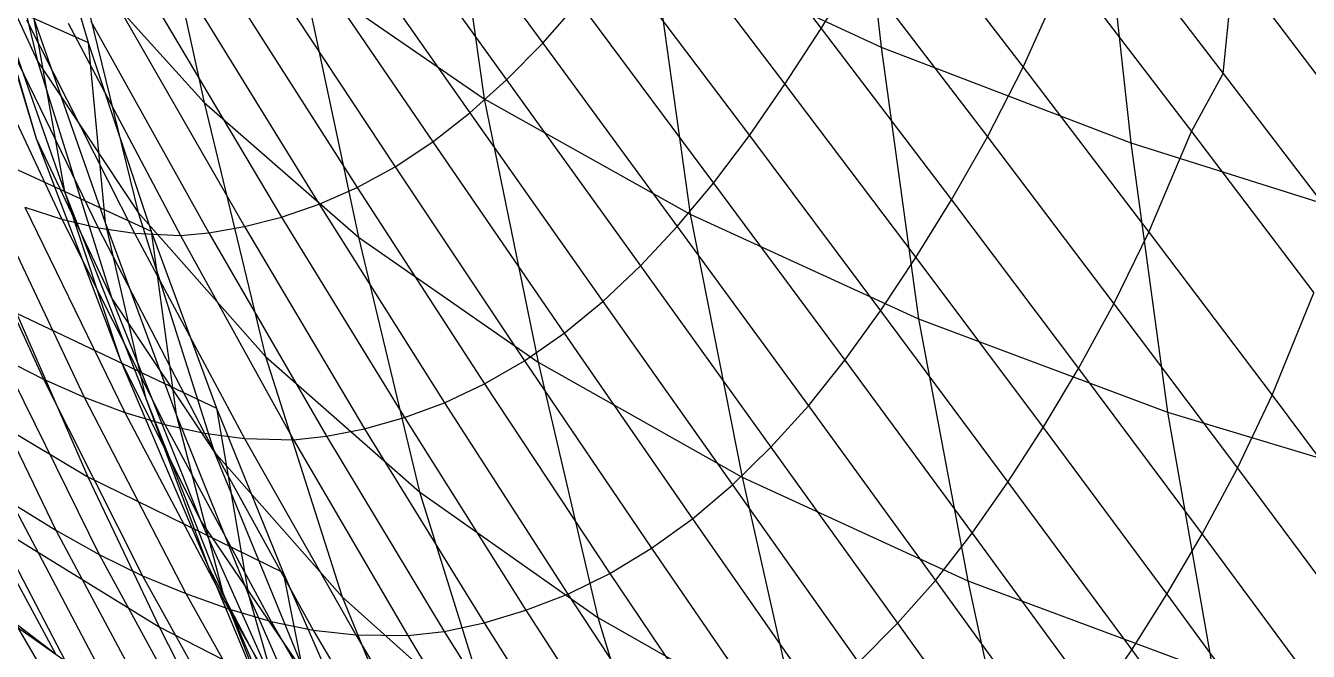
# Model space of a CAD drawing. Extents: x -429 to 429, y -1 to 209.
# Drawn here: x -410.61 to -403.98, y 87.97 to 91.21 of the extents above; entities that cross this region are included whole.
import ezdxf

# ---------------------------------------------------------------- set-up
doc = ezdxf.new("R2010")
doc.units = 0

msp = doc.modelspace()

# ---------------------------------------------------------------- linework, layer by layer
at = {"layer": 'default', "color": 5, "linetype": 'CONTINUOUS'}
for p, q in [((-406.347, 92.535, 181.047), (-406.186, 91.097, 181.261)), ((-410.862, 92.314, 189.428), (-410.551, 91.024, 189.701)), ((-408.44, 92.25, 183.408), (-408.241, 90.83, 183.64)), ((-410.598, 92.156, 196.494), (-410.289, 91.121, 196.745)), ((-410.598, 92.156, 196.494), (-410.289, 91.121, 196.745)), ((-409.983, 92.167, 186.233), (-409.689, 90.81, 186.513)), ((-408.651, 92.091, 216.488), (-407.937, 91.118, 215.392)), ((-407.187, 92.095, 215.682), (-406.496, 91.194, 214.57)), ((-405.05, 92.026, 180.175), (-404.894, 90.601, 180.384)), ((-408.835, 91.916, 216.413), (-408.124, 90.928, 215.315)), ((-406.116, 91.858, 214.705), (-405.451, 90.994, 213.578)), ((-410.925, 91.837, 191.235), (-410.551, 91.024, 189.701)), ((-410.925, 91.837, 191.235), (-410.558, 90.624, 191.524)), ((-407.378, 91.819, 215.61), (-406.684, 90.905, 214.499)), ((-409.018, 91.761, 216.336), (-408.314, 90.757, 215.236)), ((-411.38, 91.605, 197.66), (-410.289, 91.121, 196.745)), ((-409.201, 91.627, 216.258), (-408.506, 90.607, 215.154)), ((-407.372, 91.648, 182.272), (-406.186, 91.097, 181.261)), ((-407.372, 91.648, 182.272), (-407.175, 90.233, 182.505)), ((-410.349, 91.545, 187.936), (-409.689, 90.81, 186.513)), ((-410.349, 91.545, 187.936), (-410.031, 90.241, 188.22)), ((-407.565, 91.564, 215.539), (-406.868, 90.639, 214.429)), ((-410.81, 91.48, 193.078), (-410.558, 90.624, 191.524)), ((-410.81, 91.48, 193.078), (-410.412, 90.35, 193.369)), ((-409.385, 91.515, 216.178), (-408.701, 90.478, 215.068)), ((-409.18, 91.477, 184.887), (-408.241, 90.83, 183.64)), ((-409.18, 91.477, 184.887), (-408.891, 90.114, 185.173)), ((-406.496, 91.194, 214.57), (-406.306, 91.509, 214.639)), ((-406.306, 91.509, 214.639), (-405.636, 90.633, 213.513)), ((-405.451, 90.994, 213.578), (-405.224, 91.503, 213.651)), ((-405.224, 91.503, 213.651), (-404.581, 90.66, 212.512)), ((-409.568, 91.422, 216.097), (-408.897, 90.371, 214.981)), ((-409.749, 91.349, 216.016), (-409.094, 90.284, 214.892)), ((-407.937, 91.118, 215.392), (-407.75, 91.33, 215.467)), ((-407.75, 91.33, 215.467), (-407.053, 90.393, 214.357)), ((-410.943, 91.312, 215.445), (-410.425, 90.206, 214.247)), ((-410.774, 91.268, 215.53), (-410.237, 90.161, 214.343)), ((-410.104, 91.255, 215.852), (-409.48, 90.168, 214.712)), ((-409.928, 91.294, 215.934), (-409.288, 90.217, 214.802)), ((-410.608, 91.239, 215.612), (-410.049, 90.134, 214.437)), ((-410.571, 91.243, 194.924), (-410.412, 90.35, 193.369)), ((-410.571, 91.243, 194.924), (-410.201, 90.19, 195.199)), ((-410.393, 91.222, 215.716), (-409.812, 90.122, 214.553)), ((-410.276, 91.231, 215.772), (-409.665, 90.136, 214.624)), ((-406.684, 90.905, 214.499), (-406.496, 91.194, 214.57)), ((-406.496, 91.194, 214.57), (-405.822, 90.306, 213.445)), ((-410.289, 91.121, 196.745), (-410.201, 90.19, 195.199)), ((-410.289, 91.121, 196.745), (-409.963, 90.144, 197.001)), ((-410.289, 91.121, 196.745), (-409.963, 90.144, 197.001)), ((-408.124, 90.928, 215.315), (-407.937, 91.118, 215.392)), ((-407.937, 91.118, 215.392), (-407.241, 90.168, 214.282)), ((-406.186, 91.097, 181.261), (-404.894, 90.601, 180.384)), ((-406.186, 91.097, 181.261), (-405.993, 89.69, 181.492)), ((-410.551, 91.024, 189.701), (-410.031, 90.241, 188.22)), ((-410.551, 91.024, 189.701), (-410.166, 89.796, 190.008)), ((-405.636, 90.633, 213.513), (-405.451, 90.994, 213.578)), ((-405.451, 90.994, 213.578), (-404.801, 90.139, 212.441)), ((-408.314, 90.757, 215.236), (-408.124, 90.928, 215.315)), ((-408.124, 90.928, 215.315), (-407.432, 89.965, 214.203)), ((-406.868, 90.639, 214.429), (-406.684, 90.905, 214.499)), ((-406.684, 90.905, 214.499), (-406.007, 90.009, 213.376)), ((-409.689, 90.81, 186.513), (-408.891, 90.114, 185.173)), ((-409.689, 90.81, 186.513), (-409.371, 89.496, 186.806)), ((-408.241, 90.83, 183.64), (-407.175, 90.233, 182.505)), ((-408.241, 90.83, 183.64), (-407.96, 89.466, 183.928)), ((-408.506, 90.607, 215.154), (-408.314, 90.757, 215.236)), ((-408.314, 90.757, 215.236), (-407.626, 89.781, 214.121)), ((-404.801, 90.139, 212.441), (-404.581, 90.66, 212.512)), ((-404.581, 90.66, 212.512), (-403.948, 89.825, 211.366)), ((-411.023, 90.632, 197.939), (-409.963, 90.144, 197.001)), ((-410.558, 90.624, 191.524), (-410.166, 89.796, 190.008)), ((-410.558, 90.624, 191.524), (-410.123, 89.481, 191.84)), ((-408.701, 90.478, 215.068), (-408.506, 90.607, 215.154)), ((-408.506, 90.607, 215.154), (-407.826, 89.616, 214.034)), ((-407.053, 90.393, 214.357), (-406.868, 90.639, 214.429)), ((-406.868, 90.639, 214.429), (-406.189, 89.733, 213.306)), ((-405.822, 90.306, 213.445), (-405.636, 90.633, 213.513)), ((-405.636, 90.633, 213.513), (-404.982, 89.769, 212.377)), ((-404.894, 90.601, 180.384), (-403.51, 90.165, 179.651)), ((-404.894, 90.601, 180.384), (-404.705, 89.208, 180.612)), ((-408.897, 90.371, 214.981), (-408.701, 90.478, 215.068)), ((-408.701, 90.478, 215.068), (-408.031, 89.474, 213.944)), ((-411.007, 90.439, 213.947), (-410.52, 89.378, 212.719)), ((-407.241, 90.168, 214.282), (-407.053, 90.393, 214.357)), ((-407.053, 90.393, 214.357), (-406.374, 89.476, 213.233)), ((-410.811, 90.346, 214.049), (-410.309, 89.286, 212.829)), ((-410.412, 90.35, 193.369), (-410.123, 89.481, 191.84)), ((-410.412, 90.35, 193.369), (-409.993, 89.283, 193.67)), ((-409.094, 90.284, 214.892), (-408.897, 90.371, 214.981)), ((-408.897, 90.371, 214.981), (-408.238, 89.354, 213.851)), ((-410.617, 90.268, 214.149), (-410.099, 89.206, 212.939)), ((-410.617, 90.268, 214.149), (-410.425, 90.206, 214.247)), ((-409.288, 90.217, 214.802), (-409.094, 90.284, 214.892)), ((-409.094, 90.284, 214.892), (-408.446, 89.256, 213.755)), ((-406.007, 90.009, 213.376), (-405.822, 90.306, 213.445)), ((-405.822, 90.306, 213.445), (-405.166, 89.434, 212.309)), ((-410.425, 90.206, 214.247), (-409.892, 89.143, 213.047)), ((-410.425, 90.206, 214.247), (-410.237, 90.161, 214.343)), ((-410.031, 90.241, 188.22), (-409.371, 89.496, 186.806)), ((-410.031, 90.241, 188.22), (-409.637, 89.003, 188.543)), ((-409.48, 90.168, 214.712), (-409.288, 90.217, 214.802)), ((-409.288, 90.217, 214.802), (-408.653, 89.18, 213.658)), ((-407.175, 90.233, 182.505), (-405.993, 89.69, 181.492)), ((-407.175, 90.233, 182.505), (-406.906, 88.871, 182.789)), ((-410.237, 90.161, 214.343), (-409.687, 89.099, 213.151)), ((-410.237, 90.161, 214.343), (-410.049, 90.134, 214.437)), ((-410.201, 90.19, 195.199), (-409.993, 89.283, 193.67)), ((-410.201, 90.19, 195.199), (-409.833, 89.195, 195.474)), ((-410.049, 90.134, 214.437), (-409.481, 89.072, 213.256)), ((-410.049, 90.134, 214.437), (-409.812, 90.122, 214.553)), ((-409.963, 90.144, 197.001), (-409.833, 89.195, 195.474)), ((-409.963, 90.144, 197.001), (-409.625, 89.229, 197.26)), ((-409.963, 90.144, 197.001), (-409.625, 89.229, 197.26)), ((-409.812, 90.122, 214.553), (-409.665, 90.136, 214.624)), ((-409.665, 90.136, 214.624), (-409.48, 90.168, 214.712)), ((-409.665, 90.136, 214.624), (-409.056, 89.083, 213.466)), ((-409.48, 90.168, 214.712), (-408.859, 89.122, 213.561)), ((-407.432, 89.965, 214.203), (-407.241, 90.168, 214.282)), ((-407.241, 90.168, 214.282), (-406.563, 89.241, 213.156)), ((-404.982, 89.769, 212.377), (-404.801, 90.139, 212.441)), ((-404.801, 90.139, 212.441), (-404.164, 89.296, 211.295)), ((-409.812, 90.122, 214.553), (-409.226, 89.064, 213.383)), ((-408.891, 90.114, 185.173), (-407.96, 89.466, 183.928)), ((-408.891, 90.114, 185.173), (-408.575, 88.795, 185.471)), ((-406.189, 89.733, 213.306), (-406.007, 90.009, 213.376)), ((-406.007, 90.009, 213.376), (-405.348, 89.128, 212.24)), ((-407.626, 89.781, 214.121), (-407.432, 89.965, 214.203)), ((-407.432, 89.965, 214.203), (-406.757, 89.027, 213.075)), ((-410.166, 89.796, 190.008), (-409.637, 89.003, 188.543)), ((-410.166, 89.796, 190.008), (-409.706, 88.644, 190.349)), ((-404.164, 89.296, 211.295), (-403.948, 89.825, 211.366)), ((-407.826, 89.616, 214.034), (-407.626, 89.781, 214.121)), ((-407.626, 89.781, 214.121), (-406.956, 88.832, 212.991)), ((-406.374, 89.476, 213.233), (-406.189, 89.733, 213.306)), ((-406.189, 89.733, 213.306), (-405.53, 88.845, 212.169)), ((-405.166, 89.434, 212.309), (-404.982, 89.769, 212.377)), ((-404.982, 89.769, 212.377), (-404.343, 88.918, 211.231)), ((-410.659, 89.72, 198.216), (-409.625, 89.229, 197.26)), ((-410.659, 89.72, 198.216), (-410.29, 88.873, 198.49)), ((-405.993, 89.69, 181.492), (-404.705, 89.208, 180.612)), ((-405.993, 89.69, 181.492), (-405.738, 88.334, 181.769)), ((-410.947, 89.613, 212.491), (-410.457, 88.596, 211.252)), ((-408.031, 89.474, 213.944), (-407.826, 89.616, 214.034)), ((-407.826, 89.616, 214.034), (-407.162, 88.656, 212.901)), ((-410.732, 89.487, 212.606), (-410.232, 88.471, 211.373)), ((-410.732, 89.487, 212.606), (-410.52, 89.378, 212.719)), ((-410.123, 89.481, 191.84), (-409.706, 88.644, 190.349)), ((-410.123, 89.481, 191.84), (-409.667, 88.405, 192.167)), ((-409.371, 89.496, 186.806), (-408.575, 88.795, 185.471)), ((-409.371, 89.496, 186.806), (-408.975, 88.251, 187.141)), ((-408.238, 89.354, 213.851), (-408.031, 89.474, 213.944)), ((-408.031, 89.474, 213.944), (-407.374, 88.503, 212.806)), ((-407.96, 89.466, 183.928), (-406.906, 88.871, 182.789)), ((-407.96, 89.466, 183.928), (-407.652, 88.145, 184.228)), ((-406.563, 89.241, 213.156), (-406.374, 89.476, 213.233)), ((-406.374, 89.476, 213.233), (-405.715, 88.581, 212.096)), ((-411.23, 89.433, 199.53), (-410.29, 88.873, 198.49)), ((-405.348, 89.128, 212.24), (-405.166, 89.434, 212.309)), ((-405.166, 89.434, 212.309), (-404.526, 88.577, 211.163)), ((-410.52, 89.378, 212.719), (-410.008, 88.361, 211.493)), ((-410.52, 89.378, 212.719), (-410.309, 89.286, 212.829)), ((-408.446, 89.256, 213.755), (-408.238, 89.354, 213.851)), ((-408.238, 89.354, 213.851), (-407.59, 88.373, 212.707)), ((-410.309, 89.286, 212.829), (-409.784, 88.269, 211.611)), ((-410.309, 89.286, 212.829), (-410.099, 89.206, 212.939)), ((-409.993, 89.283, 193.67), (-409.667, 88.405, 192.167)), ((-409.993, 89.283, 193.67), (-409.592, 88.272, 193.965)), ((-404.343, 88.918, 211.231), (-404.164, 89.296, 211.295)), ((-404.164, 89.296, 211.295), (-403.542, 88.462, 210.141)), ((-410.099, 89.206, 212.939), (-409.563, 88.189, 211.729)), ((-410.099, 89.206, 212.939), (-409.892, 89.143, 213.047)), ((-409.833, 89.195, 195.474), (-409.592, 88.272, 193.965)), ((-409.833, 89.195, 195.474), (-409.46, 88.262, 195.751)), ((-409.625, 89.229, 197.26), (-409.46, 88.262, 195.751)), ((-409.625, 89.229, 197.26), (-409.281, 88.378, 197.518)), ((-409.625, 89.229, 197.26), (-409.281, 88.378, 197.518)), ((-408.653, 89.18, 213.658), (-408.446, 89.256, 213.755)), ((-408.446, 89.256, 213.755), (-407.808, 88.266, 212.606)), ((-406.757, 89.027, 213.075), (-406.563, 89.241, 213.156)), ((-406.563, 89.241, 213.156), (-405.905, 88.337, 212.017)), ((-404.705, 89.208, 180.612), (-403.326, 88.792, 179.874)), ((-404.705, 89.208, 180.612), (-404.468, 87.861, 180.875)), ((-409.892, 89.143, 213.047), (-409.342, 88.124, 211.844)), ((-409.892, 89.143, 213.047), (-409.687, 89.099, 213.151)), ((-408.859, 89.122, 213.561), (-408.653, 89.18, 213.658)), ((-408.653, 89.18, 213.658), (-408.025, 88.182, 212.503)), ((-409.687, 89.099, 213.151), (-409.125, 88.08, 211.957)), ((-409.687, 89.099, 213.151), (-409.481, 89.072, 213.256)), ((-409.481, 89.072, 213.256), (-408.905, 88.055, 212.07)), ((-409.481, 89.072, 213.256), (-409.226, 89.064, 213.383)), ((-409.226, 89.064, 213.383), (-409.056, 89.083, 213.466)), ((-409.226, 89.064, 213.383), (-408.636, 88.051, 212.206)), ((-409.056, 89.083, 213.466), (-408.859, 89.122, 213.561)), ((-409.056, 89.083, 213.466), (-408.447, 88.073, 212.3)), ((-408.859, 89.122, 213.561), (-408.241, 88.117, 212.4)), ((-405.53, 88.845, 212.169), (-405.348, 89.128, 212.24)), ((-405.348, 89.128, 212.24), (-404.708, 88.265, 211.092)), ((-409.637, 89.003, 188.543), (-408.975, 88.251, 187.141)), ((-409.637, 89.003, 188.543), (-409.163, 87.844, 188.905)), ((-406.956, 88.832, 212.991), (-406.757, 89.027, 213.075)), ((-406.757, 89.027, 213.075), (-406.101, 88.115, 211.934)), ((-410.914, 88.891, 211.002), (-410.408, 87.92, 209.758)), ((-410.29, 88.873, 198.49), (-409.281, 88.378, 197.518)), ((-410.29, 88.873, 198.49), (-409.921, 88.096, 198.759)), ((-406.906, 88.871, 182.789), (-405.738, 88.334, 181.769)), ((-406.906, 88.871, 182.789), (-406.608, 87.552, 183.087)), ((-404.526, 88.577, 211.163), (-404.343, 88.918, 211.231)), ((-404.343, 88.918, 211.231), (-403.721, 88.08, 210.075)), ((-407.162, 88.656, 212.901), (-406.956, 88.832, 212.991)), ((-406.956, 88.832, 212.991), (-406.303, 87.911, 211.847)), ((-405.715, 88.581, 212.096), (-405.53, 88.845, 212.169)), ((-405.53, 88.845, 212.169), (-404.889, 87.977, 211.02)), ((-410.683, 88.736, 211.129), (-410.17, 87.765, 209.89)), ((-410.683, 88.736, 211.129), (-410.457, 88.596, 211.252)), ((-408.575, 88.795, 185.471), (-407.652, 88.145, 184.228)), ((-408.575, 88.795, 185.471), (-408.185, 87.546, 185.814)), ((-410.839, 88.662, 199.81), (-409.921, 88.096, 198.759)), ((-410.839, 88.662, 199.81), (-410.458, 87.957, 200.08)), ((-409.706, 88.644, 190.349), (-409.163, 87.844, 188.905)), ((-409.706, 88.644, 190.349), (-409.224, 87.561, 190.699)), ((-407.374, 88.503, 212.806), (-407.162, 88.656, 212.901)), ((-407.162, 88.656, 212.901), (-406.514, 87.727, 211.754)), ((-411.291, 88.59, 201.194), (-410.458, 87.957, 200.08)), ((-410.457, 88.596, 211.252), (-409.936, 87.625, 210.018)), ((-410.457, 88.596, 211.252), (-410.232, 88.471, 211.373)), ((-405.905, 88.337, 212.017), (-405.715, 88.581, 212.096)), ((-405.715, 88.581, 212.096), (-405.074, 87.706, 210.945)), ((-404.708, 88.265, 211.092), (-404.526, 88.577, 211.163)), ((-404.526, 88.577, 211.163), (-403.904, 87.735, 210.005)), ((-410.232, 88.471, 211.373), (-409.703, 87.5, 210.146)), ((-410.232, 88.471, 211.373), (-410.008, 88.361, 211.493)), ((-407.59, 88.373, 212.707), (-407.374, 88.503, 212.806)), ((-407.374, 88.503, 212.806), (-406.731, 87.566, 211.655)), ((-409.667, 88.405, 192.167), (-409.224, 87.561, 190.699)), ((-409.667, 88.405, 192.167), (-409.24, 87.382, 192.48)), ((-410.008, 88.361, 211.493), (-409.471, 87.39, 210.272)), ((-410.008, 88.361, 211.493), (-409.784, 88.269, 211.611)), ((-409.281, 88.378, 197.518), (-409.083, 87.397, 196.025)), ((-409.281, 88.378, 197.518), (-408.936, 87.593, 197.771)), ((-409.281, 88.378, 197.518), (-408.936, 87.593, 197.771)), ((-407.808, 88.266, 212.606), (-407.59, 88.373, 212.707)), ((-407.59, 88.373, 212.707), (-406.954, 87.428, 211.552)), ((-406.101, 88.115, 211.934), (-405.905, 88.337, 212.017)), ((-405.905, 88.337, 212.017), (-405.266, 87.457, 210.865)), ((-405.738, 88.334, 181.769), (-404.468, 87.861, 180.875)), ((-405.738, 88.334, 181.769), (-405.455, 87.021, 182.059)), ((-409.784, 88.269, 211.611), (-409.239, 87.298, 210.396)), ((-409.784, 88.269, 211.611), (-409.563, 88.189, 211.729)), ((-409.592, 88.272, 193.965), (-409.24, 87.382, 192.48)), ((-409.592, 88.272, 193.965), (-409.19, 87.326, 194.258)), ((-408.025, 88.182, 212.503), (-407.808, 88.266, 212.606)), ((-407.808, 88.266, 212.606), (-407.179, 87.314, 211.446)), ((-409.46, 88.262, 195.751), (-409.19, 87.326, 194.258)), ((-409.46, 88.262, 195.751), (-409.083, 87.397, 196.025)), ((-408.975, 88.251, 187.141), (-408.185, 87.546, 185.814)), ((-408.975, 88.251, 187.141), (-408.499, 87.088, 187.519)), ((-404.889, 87.977, 211.02), (-404.708, 88.265, 211.092)), ((-404.708, 88.265, 211.092), (-404.087, 87.42, 209.933)), ((-409.563, 88.189, 211.729), (-409.008, 87.217, 210.52)), ((-409.563, 88.189, 211.729), (-409.342, 88.124, 211.844)), ((-408.241, 88.117, 212.4), (-408.025, 88.182, 212.503)), ((-408.025, 88.182, 212.503), (-407.403, 87.224, 211.339)), ((-407.652, 88.145, 184.228), (-406.608, 87.552, 183.087)), ((-407.652, 88.145, 184.228), (-407.274, 86.895, 184.572)), ((-410.654, 88.094, 209.62), (-410.117, 87.17, 208.381)), ((-410.654, 88.094, 209.62), (-410.408, 87.92, 209.758)), ((-409.921, 88.096, 198.759), (-408.936, 87.593, 197.771)), ((-409.921, 88.096, 198.759), (-409.559, 87.385, 199.019)), ((-409.342, 88.124, 211.844), (-408.779, 87.152, 210.642)), ((-409.342, 88.124, 211.844), (-409.125, 88.08, 211.957)), ((-409.125, 88.08, 211.957), (-408.552, 87.107, 210.761)), ((-409.125, 88.08, 211.957), (-408.905, 88.055, 212.07)), ((-408.636, 88.051, 212.206), (-408.447, 88.073, 212.3)), ((-408.447, 88.073, 212.3), (-408.241, 88.117, 212.4)), ((-408.447, 88.073, 212.3), (-407.839, 87.106, 211.125)), ((-408.241, 88.117, 212.4), (-407.626, 87.154, 211.23)), ((-406.303, 87.911, 211.847), (-406.101, 88.115, 211.934)), ((-406.101, 88.115, 211.934), (-405.464, 87.229, 210.78)), ((-408.905, 88.055, 212.07), (-408.321, 87.083, 210.88)), ((-408.905, 88.055, 212.07), (-408.636, 88.051, 212.206)), ((-408.636, 88.051, 212.206), (-408.042, 87.081, 211.023)), ((-405.074, 87.706, 210.945), (-404.889, 87.977, 211.02)), ((-404.889, 87.977, 211.02), (-404.268, 87.127, 209.859))]:
    msp.add_line(p, q, dxfattribs=at)
at = {"layer": 'default', "color": 1, "linetype": 'CONTINUOUS'}
for p, q in [((-405.06, 91.799, 213.712), (-404.416, 90.961, 212.574)), ((-404.416, 90.961, 212.574), (-404.36, 91.518, 212.557)), ((-404.36, 91.518, 212.557), (-403.743, 90.701, 211.406)), ((-405.224, 91.503, 213.651), (-404.581, 90.66, 212.512)), ((-404.581, 90.66, 212.512), (-404.416, 90.961, 212.574)), ((-404.416, 90.961, 212.574), (-403.782, 90.129, 211.43)), ((-404.581, 90.66, 212.512), (-403.948, 89.825, 211.366))]:
    msp.add_line(p, q, dxfattribs=at)

doc.saveas('drawing.dxf')
